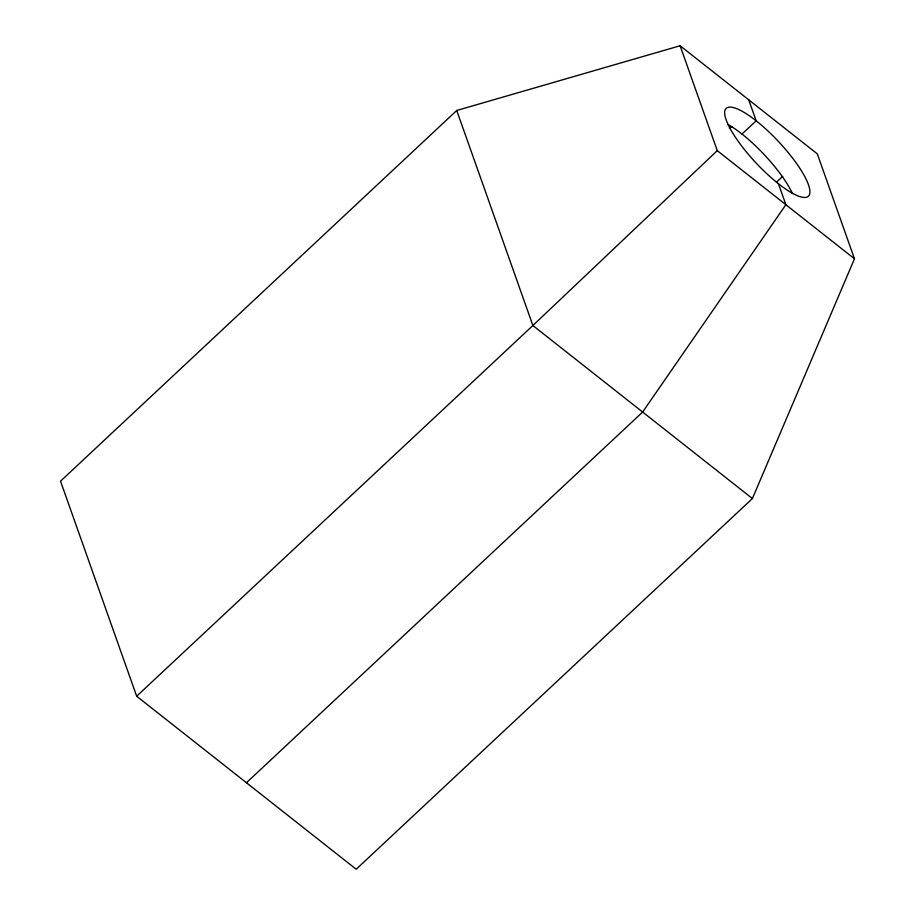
<?xml version="1.0" encoding="UTF-8"?>
<svg xmlns="http://www.w3.org/2000/svg" width="915" height="915" viewBox="0 0 915 915"><rect width="100%" height="100%" fill="white"/><g stroke="black" fill="none" stroke-linecap="round" stroke-linejoin="round"><path stroke-width="1.37" d="M752.405 498.549L854.473 258.785L817.324 153.892L680.12 45.75L456.734 110.486L60.527 481.176L136.678 696.224L356.198 869.25L752.405 498.549L532.885 325.523L456.734 110.486M680.12 45.75L717.269 150.643L532.885 325.523L136.678 696.224M741.996 134.036L756.156 120.803L748.722 99.827M246.444 782.737L642.639 412.036L785.871 204.72L778.436 183.743M776.389 182.199L782.68 176.423M729.369 127.997L731.92 126.728M717.269 150.643L854.473 258.785M727.734 124.36A60.173 15.521 46.9 0 1 792.493 193.568M730.422 129.084A60.173 15.521 46.9 0 0 804.285 197.468A60.173 15.521 46.9 0 0 767.182 130.273A60.173 15.521 46.9 0 0 730.422 129.084"/></g></svg>
